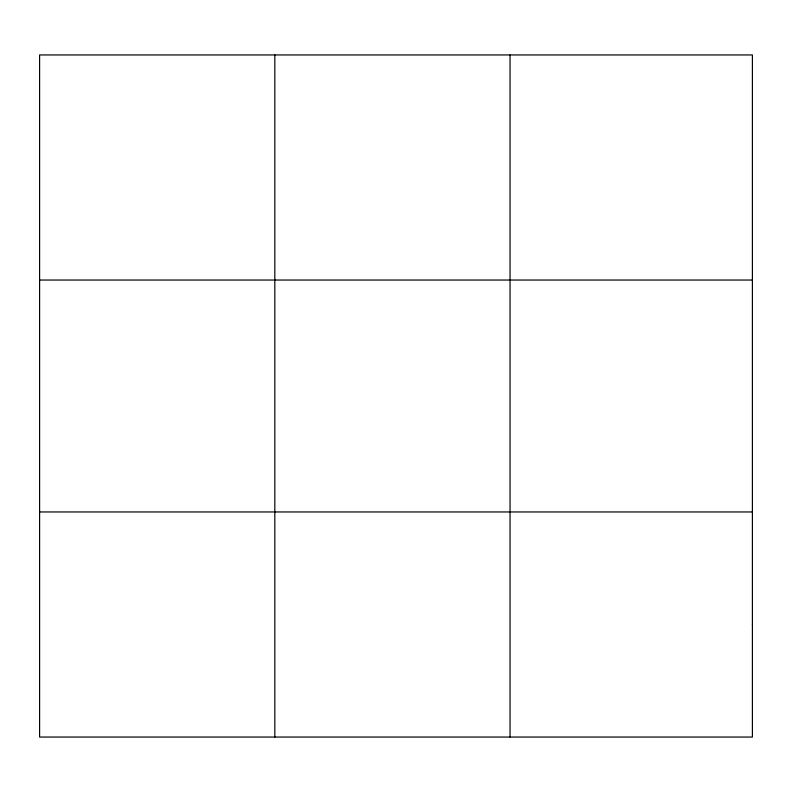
<?xml version="1.0" encoding="UTF-8"?>
<svg xmlns="http://www.w3.org/2000/svg" width="792" height="792" viewBox="0 0 792 792"><rect width="100%" height="100%" fill="white"/><g stroke="black" fill="none" stroke-linecap="round" stroke-linejoin="round"><path stroke-width="1.19" d="M274.824 737.055L274.824 54.945M510.048 737.055L510.048 54.945M39.6 280.041L752.4 280.041M39.6 511.959L752.4 511.959M752.4 624.502L752.4 737.055L39.6 737.055L39.6 54.945L752.4 54.945L752.4 624.502"/></g></svg>
